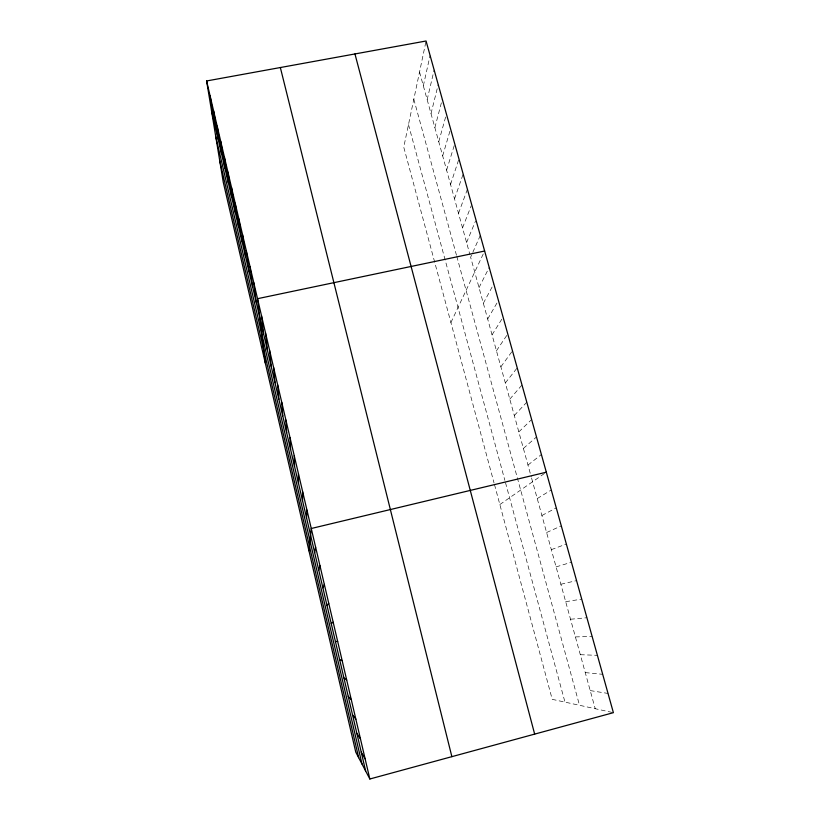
<?xml version="1.0" encoding="UTF-8"?>
<svg xmlns="http://www.w3.org/2000/svg" width="820" height="820" viewBox="0 0 820 820"><rect width="100%" height="100%" fill="white"/><g stroke="black" fill="none" stroke-linecap="round" stroke-linejoin="round"><path stroke-width="0.61" stroke-dasharray="4.1 3.07" d="M425.795 42.24L403.747 147.128L494.04 482.929M423.335 85.823L430.09 55.442M427.158 99.681L434.139 69.977M431.012 113.611L438.218 84.593M434.877 127.623L442.308 99.281M438.761 141.716L446.439 114.072M442.667 155.882L450.58 128.935M446.603 170.119L454.751 143.889M450.549 184.438L458.944 158.926M454.526 198.84L463.167 174.055M458.523 213.323L467.41 189.266M462.541 227.878L471.223 205.738M466.58 242.525L475.497 221.092M480.294 235.453L470.639 257.244L531.268 476.984M450.918 322.547L484.63 251.033M479.023 287.615L489.202 267.412M483.339 303.267L493.804 283.894M487.685 319.011L498.427 300.479M492.051 334.857L502.434 318.201M496.448 350.796L507.764 333.955M500.876 366.817L512.48 350.857M505.325 382.95L517.225 367.862M509.804 399.166L521.991 384.98M514.304 415.484L526.799 402.2M518.834 431.904L531.626 419.532M523.396 448.417L536.495 436.978M527.977 465.042L541.395 454.526M499.851 504.546L545.341 472.873M537.233 498.58L551.276 489.981M541.897 515.493L556.268 507.877M546.602 532.528L561.29 525.886M551.327 549.656L566.353 544.019M556.083 566.897L571.438 562.264M560.87 584.24L576.562 580.632M565.687 601.685L581.718 599.123M570.525 619.243L586.915 617.737M575.404 636.914L592.143 636.474M580.314 654.698L597.401 655.334M585.244 672.595L602.69 674.317M590.216 690.594L608.02 693.433M612.181 712.406L552.229 699.347L494.368 484.128M419.532 72.037L469.962 254.794M531.606 478.173L595.217 708.716M413.823 99.21L456.473 255.215M456.791 256.383L579.504 705.292M408.483 124.63L504.864 480.335M505.499 482.652L564.97 702.125"/><path stroke-width="1.23" d="M302.498 500.518L302.693 491.867M306.526 517.758L306.967 510.122M308.945 550.784L311.262 528.5L546.325 472.197M314.654 552.567L315.587 547.001M318.755 570.146L319.943 565.626M322.885 587.827L324.33 584.373M327.036 605.621L328.738 603.243M331.218 623.528L333.186 622.247M369.84 779L613.391 712.672L426.062 41L206.609 80.965L223.276 182.286L355.757 752.104L369.84 779L206.609 80.965M484.63 251.033L257.521 298.695L265.29 363.004M335.421 641.547L337.655 641.383M339.654 659.68L342.165 660.643M343.918 677.935L346.696 680.026M348.203 696.303L351.257 699.552M352.518 714.784L355.859 719.212M356.864 733.398L360.482 739.005M361.231 752.124L365.146 758.93M354.947 53.946L534.66 734.115M280.348 67.537L451.871 756.665M211.498 110.69L365.638 770.974M215.773 136.653L362.01 764.055M219.76 160.884L358.678 757.68M210.104 95.919L214.83 124.937M213.63 110.966L218.171 139.277M217.167 126.106L221.533 153.678M220.723 141.337L224.916 168.172M224.311 156.651L228.319 182.747M227.909 172.056L231.742 197.405M231.537 187.554L235.176 212.134M235.186 203.155L238.64 226.955M238.845 218.837L242.115 241.859M242.535 234.612L245.621 256.844M246.256 250.489L249.136 271.922M249.987 266.459L252.673 287.082M253.739 282.531L256.24 302.324M261.498 315.69L263.579 333.781M265.495 332.807L267.361 350.007M269.524 350.027L271.174 366.325M273.583 367.35L275.007 382.735M277.662 384.795L278.861 399.258M281.762 402.353L282.746 415.873M285.893 420.024L286.641 432.591M290.055 437.808L290.567 449.421M294.236 455.705L294.523 466.344M298.449 473.724L298.5 483.38"/></g></svg>
